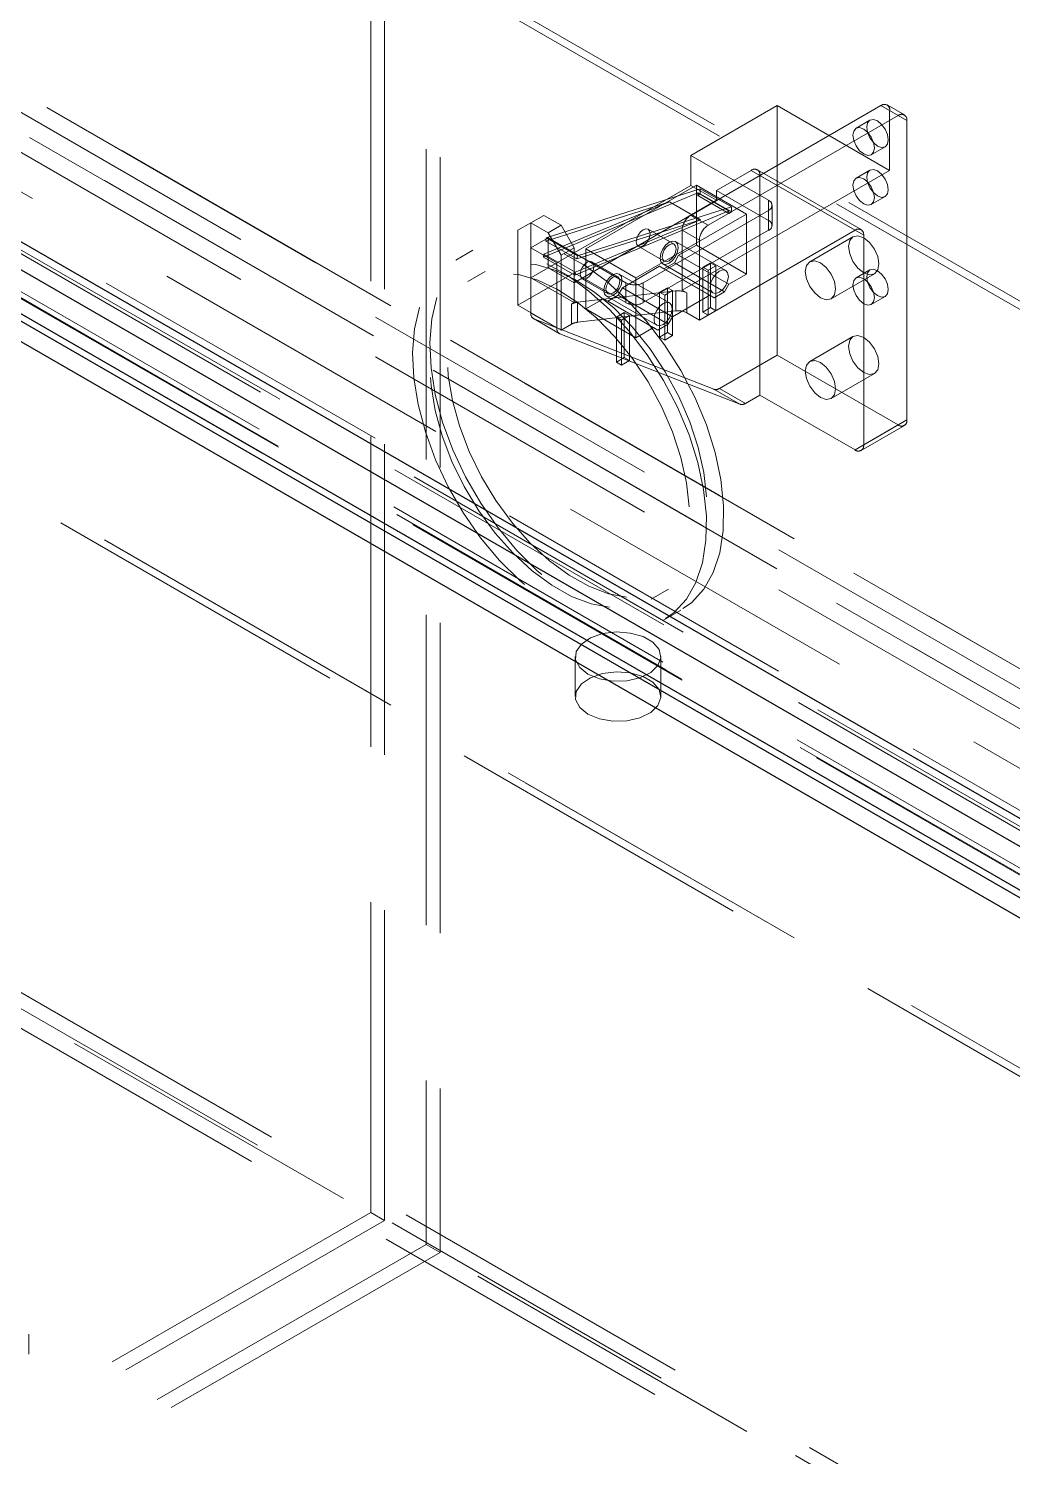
# Model space of a CAD drawing. Header units: millimetres. Extents: x 108 to 5832, y 144 to 4056.
# Drawn here: x 4700.3 to 4780.8, y 2734.7 to 2851.5 of the extents above; entities that cross this region are included whole.
import ezdxf

# ---------------------------------------------------------------- set-up
doc = ezdxf.new("R2010")
doc.units = ezdxf.units.MM
doc.header["$LTSCALE"] = 20
doc.linetypes.add('HIDDEN', pattern=[1.905, 1.27, -0.635])

msp = doc.modelspace()

# ---------------------------------------------------------------- linework, layer by layer
at = {"color": 1, "linetype": 'HIDDEN', "lineweight": 18}
for p, q in [((5316.36, 2519.71), (4135.49, 3201.41)), ((5317.36, 2519.81), (4136.49, 3201.51)), ((5317.77, 2518.89), (4136.91, 3200.59)), ((5290.9, 2505.01), (4110.04, 3186.71)), ((5289.49, 2502.56), (4108.62, 3184.26)), ((5317.77, 2489.49), (4136.91, 3171.2)), ((5316.36, 2487.05), (4135.49, 3168.75)), ((5289.49, 2473.17), (4108.62, 3154.87)), ((5290.9, 2472.35), (4110.04, 3154.05)), ((4109.04, 3153.95), (5289.9, 2472.25)), ((5344.64, 2472.35), (4180.75, 3144.25)), ((5344.64, 2469.08), (4180.75, 3140.99)), ((5281.15, 2437), (4116.97, 3109.07)), ((5279.51, 2435), (4116.05, 3106.66)), ((5214.25, 2536.05), (4302.79, 3062.23)), ((4302.93, 3062.47), (5214.4, 2536.3)), ((4302.79, 3058.63), (5214.25, 2532.46)), ((4302.83, 3058.54), (5214.3, 2532.37)), ((5214.4, 2532.38), (4302.93, 3058.55)), ((5214.4, 2531.07), (4302.23, 3057.65)), ((5280.01, 2436.35), (4308.13, 2997.4)), ((4308.13, 2997.08), (5279.51, 2436.31)), ((4728.33, 2754.66), (4728.33, 2882.37)), ((4729.46, 2754.01), (4729.46, 2881.72)), ((4732.86, 2879.76), (4732.86, 2752.05)), ((4733.99, 2879.11), (4733.99, 2751.4)), ((4678.66, 2850.31), (4851.19, 2750.71)), ((4673.68, 2849.75), (4849.1, 2748.49)), ((4761.56, 2845.22), (4754.49, 2841.14)), ((4770.05, 2845.22), (4754.49, 2836.24)), ((4761.56, 2845.22), (4770.76, 2839.91)), ((4761.56, 2845.22), (4761.56, 2824.81)), ((4771.46, 2844.41), (4770.05, 2845.22)), ((4771.96, 2844.46), (4770.55, 2845.27)), ((4770.76, 2844.81), (4772.17, 2844)), ((4770.76, 2839.91), (4770.76, 2844.81)), ((4755.91, 2835.43), (4771.46, 2844.41)), ((4769.14, 2844.02), (4768.01, 2843.36)), ((4772.17, 2844), (4772.17, 2819.5)), ((4851.19, 2742.54), (4678.66, 2842.14)), ((4760.86, 2837.47), (4754.49, 2841.14)), ((4754.49, 2838.69), (4754.49, 2841.14)), ((4769.26, 2841.2), (4770.39, 2841.85)), ((4770.76, 2839.91), (4753.79, 2830.12)), ((4759.44, 2839.91), (4756.61, 2838.28)), ((4759.44, 2839.91), (4767.93, 2835.02)), ((4768.43, 2835.07), (4759.94, 2839.96)), ((4769.14, 2839.94), (4768.01, 2839.28)), ((4754.49, 2838.69), (4742.83, 2831.95)), ((4745.9, 2833.49), (4754.95, 2838.71)), ((4756.61, 2837.47), (4754.49, 2838.69)), ((4754.95, 2838.71), (4759.05, 2836.34)), ((4754.95, 2838.71), (4754.95, 2833.81)), ((4760.15, 2821.54), (4760.15, 2839.51)), ((4768.64, 2834.61), (4760.15, 2839.51)), ((4755.06, 2838.07), (4742.46, 2832.81)), ((4742.68, 2834.4), (4755.27, 2838.4)), ((4756.61, 2837.47), (4744.95, 2830.73)), ((4755.06, 2837.87), (4755.06, 2838.07)), ((4755.06, 2838.07), (4757.6, 2836.6)), ((4755.27, 2838), (4755.06, 2837.87)), ((4755.06, 2837.87), (4757.6, 2836.4)), ((4755.27, 2838.4), (4757.82, 2836.93)), ((4755.27, 2838.4), (4755.27, 2838)), ((4755.27, 2838), (4757.82, 2836.53)), ((4756.61, 2837.47), (4756.61, 2838.28)), ((4760.86, 2835.83), (4756.61, 2838.28)), ((4760.86, 2835.83), (4760.86, 2837.47)), ((4769.26, 2837.12), (4770.39, 2837.77)), ((4742.49, 2833.07), (4752.75, 2837.35)), ((4752.75, 2837.35), (4742.64, 2834.14)), ((4757.6, 2836.6), (4745.01, 2831.34)), ((4745.23, 2832.93), (4757.82, 2836.93)), ((4750, 2831.12), (4759.05, 2836.34)), ((4750.6, 2830.73), (4760.86, 2836.65)), ((4755.3, 2835.88), (4752.75, 2837.35)), ((4757.6, 2836.4), (4757.6, 2836.6)), ((4757.82, 2836.53), (4757.6, 2836.4)), ((4757.82, 2836.93), (4757.82, 2836.53)), ((4759.05, 2836.34), (4759.05, 2831.44)), ((4760.86, 2836.65), (4760.86, 2835.02)), ((4761.15, 2835.42), (4761.15, 2837.06)), ((4741.41, 2835.63), (4740.35, 2835.02)), ((4740.35, 2835.02), (4741.41, 2835.63)), ((4742.47, 2836.24), (4741.41, 2835.63)), ((4741.41, 2835.63), (4742.47, 2836.24)), ((4741.41, 2835.63), (4742.83, 2834.81)), ((4741.41, 2835.63), (4741.41, 2831.14)), ((4743.89, 2835.43), (4742.47, 2836.24)), ((4742.83, 2834.81), (4743.89, 2835.43)), ((4743.89, 2835.43), (4744.95, 2833.59)), ((4745.04, 2831.6), (4755.3, 2835.88)), ((4755.3, 2835.88), (4745.18, 2832.67)), ((4754.49, 2836.24), (4755.91, 2835.43)), ((4740.35, 2835.02), (4740.35, 2828.89)), ((4742.83, 2834.4), (4741.41, 2833.59)), ((4742.64, 2834.14), (4742.68, 2834.4)), ((4742.64, 2834.14), (4745.18, 2832.67)), ((4742.68, 2834.4), (4745.23, 2832.93)), ((4743.89, 2832.98), (4742.83, 2834.81)), ((4742.83, 2834.4), (4749.19, 2830.73)), ((4742.83, 2831.95), (4742.83, 2834.4)), ((4750.6, 2829.1), (4760.86, 2835.02)), ((4753.13, 2833.87), (4751, 2835.1)), ((4757.35, 2831.72), (4753.25, 2834.09)), ((4755.2, 2834.2), (4753.79, 2835.02)), ((4753.79, 2830.12), (4753.79, 2835.02)), ((4767.93, 2835.02), (4755.2, 2827.67)), ((4755.2, 2827.67), (4755.2, 2834.2)), ((4767.76, 2834.49), (4764.22, 2832.45)), ((4768.64, 2817.46), (4768.64, 2834.61)), ((4736.68, 2833.38), (4735.27, 2832.56)), ((4743.53, 2832.36), (4741.41, 2833.59)), ((4742.46, 2832.81), (4742.49, 2833.07)), ((4742.46, 2832.81), (4745.01, 2831.34)), ((4742.49, 2833.07), (4745.04, 2831.6)), ((4744.95, 2833.59), (4743.89, 2832.98)), ((4743.89, 2832.98), (4743.89, 2826.85)), ((4744.95, 2833.59), (4744.95, 2829.1)), ((4745.18, 2832.67), (4745.23, 2832.93)), ((4745.9, 2828.59), (4745.9, 2833.49)), ((4745.9, 2833.49), (4750, 2831.12)), ((4750.2, 2833.71), (4752.33, 2832.49)), ((4753.5, 2832.97), (4753.15, 2832.36)), ((4754.95, 2833.81), (4753.5, 2832.97)), ((4757.6, 2830.61), (4753.5, 2832.97)), ((4754.95, 2833.81), (4759.05, 2831.44)), ((4737.68, 2831.64), (4736.27, 2830.83)), ((4741.41, 2831.14), (4743.53, 2832.36)), ((4742.83, 2831.95), (4744.95, 2830.73)), ((4743.53, 2832.36), (4743.53, 2830.73)), ((4748.53, 2831.22), (4746.41, 2832.44)), ((4751.95, 2832.08), (4748.91, 2830.32)), ((4756.05, 2829.71), (4751.95, 2832.08)), ((4752.3, 2831.87), (4751.95, 2832.08)), ((4752.2, 2832.27), (4756.3, 2829.9)), ((4753.15, 2832.36), (4752.3, 2831.87)), ((4756.4, 2829.5), (4752.3, 2831.87)), ((4757.25, 2829.99), (4753.15, 2832.36)), ((4755.48, 2831.99), (4756.12, 2832.36)), ((4755.48, 2828.32), (4755.48, 2831.99)), ((4755.48, 2831.99), (4755.91, 2831.75)), ((4755.91, 2831.75), (4756.54, 2832.12)), ((4755.91, 2828.08), (4755.91, 2831.75)), ((4756.12, 2832.36), (4756.12, 2828.69)), ((4756.12, 2832.36), (4756.54, 2832.12)), ((4756.54, 2832.12), (4756.54, 2828.44)), ((4769.14, 2831.77), (4768.01, 2831.12)), ((4743.53, 2830.73), (4740.35, 2828.89)), ((4744.95, 2829.1), (4741.41, 2831.14)), ((4741.41, 2831.14), (4741.41, 2828.25)), ((4744.95, 2831.55), (4743.53, 2830.73)), ((4743.53, 2827.03), (4743.53, 2830.73)), ((4744.95, 2831.55), (4749.19, 2829.1)), ((4745.01, 2831.34), (4745.04, 2831.6)), ((4745.61, 2831.06), (4747.73, 2829.83)), ((4752.76, 2829.07), (4748.65, 2831.43)), ((4749.19, 2830.73), (4749.19, 2829.1)), ((4750, 2826.22), (4750, 2831.12)), ((4750.6, 2829.1), (4750.6, 2830.73)), ((4757.6, 2830.61), (4757.25, 2829.99)), ((4759.05, 2831.44), (4757.6, 2830.61)), ((4765.97, 2829.42), (4769.51, 2831.46)), ((4745.24, 2829.13), (4753.26, 2830.06)), ((4747.35, 2829.42), (4745.9, 2828.59)), ((4751.45, 2827.06), (4747.35, 2829.42)), ((4747.7, 2829.22), (4747.35, 2829.42)), ((4747.6, 2829.62), (4751.71, 2827.25)), ((4748.55, 2829.71), (4747.7, 2829.22)), ((4748.91, 2830.32), (4748.55, 2829.71)), ((4752.65, 2827.34), (4748.55, 2829.71)), ((4753.01, 2827.95), (4748.91, 2830.32)), ((4751.95, 2829.95), (4752.58, 2830.32)), ((4751.95, 2826.28), (4751.95, 2829.95)), ((4751.95, 2829.95), (4752.37, 2829.71)), ((4752.37, 2829.71), (4753.01, 2830.08)), ((4752.37, 2826.03), (4752.37, 2829.71)), ((4752.58, 2830.32), (4752.58, 2826.65)), ((4752.58, 2830.32), (4753.01, 2830.08)), ((4753.01, 2830.08), (4753.01, 2826.4)), ((4756.05, 2829.71), (4753.01, 2827.95)), ((4753.26, 2828.42), (4753.26, 2830.06)), ((4753.79, 2830.12), (4754.16, 2829.9)), ((4754.16, 2829.9), (4754.16, 2828.27)), ((4756.4, 2829.5), (4756.05, 2829.71)), ((4757.25, 2829.99), (4756.4, 2829.5)), ((4769.26, 2828.95), (4770.39, 2829.6)), ((4740.35, 2828.89), (4743.89, 2826.85)), ((4741.41, 2828.25), (4743.53, 2827.03)), ((4744.73, 2828.97), (4744.95, 2829.1)), ((4744.73, 2827.34), (4744.73, 2828.97)), ((4745.24, 2829.13), (4745.24, 2827.5)), ((4753.26, 2828.42), (4745.24, 2827.5)), ((4745.9, 2828.59), (4750, 2826.22)), ((4751.81, 2826.85), (4747.7, 2829.22)), ((4748.41, 2827.91), (4749.05, 2828.28)), ((4749.05, 2828.28), (4749.05, 2824.61)), ((4749.05, 2828.28), (4749.47, 2828.04)), ((4755.2, 2827.67), (4754.16, 2828.27)), ((4756.12, 2828.69), (4755.48, 2828.32)), ((4755.48, 2828.32), (4755.91, 2828.08)), ((4756.54, 2828.44), (4755.91, 2828.08)), ((4756.12, 2828.69), (4756.54, 2828.44)), ((4741.62, 2827.79), (4743.74, 2826.57)), ((4743.79, 2826.55), (4741.66, 2827.77)), ((4756.38, 2822.01), (4741.66, 2827.77)), ((4744.73, 2827.34), (4743.89, 2826.85)), ((4748.41, 2824.24), (4748.41, 2827.91)), ((4748.41, 2827.91), (4748.84, 2827.67)), ((4748.84, 2827.67), (4749.47, 2828.04)), ((4748.84, 2823.99), (4748.84, 2827.67)), ((4749.47, 2828.04), (4749.47, 2824.36)), ((4751.45, 2827.06), (4750, 2826.22)), ((4751.81, 2826.85), (4751.45, 2827.06)), ((4752.65, 2827.34), (4751.81, 2826.85)), ((4753.01, 2827.95), (4752.65, 2827.34)), ((4758.5, 2820.78), (4743.79, 2826.55)), ((4752.58, 2826.65), (4751.95, 2826.28)), ((4751.95, 2826.28), (4752.37, 2826.03)), ((4753.01, 2826.4), (4752.37, 2826.03)), ((4752.58, 2826.65), (4753.01, 2826.4)), ((4767.76, 2826.32), (4764.22, 2824.28)), ((4749.05, 2824.61), (4748.41, 2824.24)), ((4749.05, 2824.61), (4749.47, 2824.36)), ((4761.56, 2824.81), (4756.84, 2822.08)), ((4761.56, 2824.81), (4771.46, 2819.09)), ((4748.41, 2824.24), (4748.84, 2823.99)), ((4749.47, 2824.36), (4748.84, 2823.99)), ((4765.97, 2821.25), (4769.51, 2823.29)), ((4756.38, 2822.01), (4758.5, 2820.78)), ((4758.96, 2820.85), (4756.84, 2822.08)), ((4758.96, 2820.85), (4760.15, 2821.54)), ((4760.15, 2821.54), (4767.93, 2817.05)), ((4771.46, 2819.09), (4767.93, 2817.05)), ((4768.43, 2817), (4771.96, 2819.04)), ((4768.64, 2817.46), (4772.17, 2819.5)), ((4751.26, 2804.85), (4752.68, 2805.66)), ((4752.26, 2803.11), (4753.68, 2803.93)), ((4745.05, 2800.14), (4745.05, 2796.87)), ((4752.05, 2796.87), (4752.05, 2800.14)), ((4674.17, 2723.4), (4728.33, 2754.66)), ((4728.33, 2754.66), (4729.46, 2754.01)), ((4675.3, 2722.74), (4729.46, 2754.01)), ((4732.86, 2752.05), (4678.69, 2720.78)), ((4733.99, 2751.4), (4679.82, 2720.13)), ((4733.99, 2751.4), (4732.86, 2752.05)), ((4700.35, 2743.07), (4700.35, 2744.7))]:
    msp.add_line(p, q, dxfattribs=at)
at = {"color": 7, "linetype": 'Continuous', "lineweight": 25}
for p, q in [((4300.95, 3061.98), (5213.12, 2535.4)), ((4300.95, 3058.39), (5213.12, 2531.81)), ((4301.33, 3057.56), (5213.5, 2530.98)), ((4675.12, 2848.27), (4847.65, 2748.66)), ((4847.65, 2740.5), (4675.12, 2840.1))]:
    msp.add_line(p, q, dxfattribs=at)
at = {"color": 1, "linetype": 'HIDDEN', "lineweight": 18, "flags": 128}
for points in [[(4769.52, 2841.77), (4769.45, 2842.2), (4769.26, 2842.64), (4768.97, 2843.03), (4768.64, 2843.3), (4768.3, 2843.42), (4768.01, 2843.36), (4767.82, 2843.14), (4767.75, 2842.79), (4767.82, 2842.36), (4768.01, 2841.92), (4768.3, 2841.53), (4768.64, 2841.26), (4768.97, 2841.14), (4769.26, 2841.2), (4769.45, 2841.42), (4769.52, 2841.77)], [(4770.65, 2842.43), (4770.58, 2842.85), (4770.39, 2843.3), (4770.1, 2843.68), (4769.77, 2843.96), (4769.43, 2844.07), (4769.14, 2844.02), (4768.95, 2843.8), (4768.88, 2843.45), (4768.95, 2843.02), (4769.14, 2842.57), (4769.43, 2842.19), (4769.77, 2841.91), (4770.1, 2841.8), (4770.39, 2841.85), (4770.58, 2842.07), (4770.65, 2842.43)], [(4770.65, 2838.34), (4770.58, 2838.77), (4770.39, 2839.21), (4770.1, 2839.6), (4769.77, 2839.87), (4769.43, 2839.99), (4769.14, 2839.94), (4768.95, 2839.71), (4768.88, 2839.36), (4768.95, 2838.93), (4769.14, 2838.49), (4769.43, 2838.11), (4769.77, 2837.83), (4770.1, 2837.71), (4770.39, 2837.77), (4770.58, 2837.99), (4770.65, 2838.34)], [(4769.52, 2837.69), (4769.45, 2838.12), (4769.26, 2838.56), (4768.97, 2838.95), (4768.64, 2839.22), (4768.3, 2839.34), (4768.01, 2839.28), (4767.82, 2839.06), (4767.75, 2838.71), (4767.82, 2838.28), (4768.01, 2837.84), (4768.3, 2837.45), (4768.64, 2837.18), (4768.97, 2837.06), (4769.26, 2837.12), (4769.45, 2837.34), (4769.52, 2837.69)], [(4750.04, 2834.08), (4750.08, 2834.35), (4750.2, 2834.63), (4750.39, 2834.88), (4750.6, 2835.06), (4750.82, 2835.13), (4751, 2835.1), (4751.13, 2834.95), (4751.17, 2834.73), (4751.13, 2834.45), (4751, 2834.17), (4750.82, 2833.92), (4750.6, 2833.75), (4750.39, 2833.67), (4750.2, 2833.71), (4750.08, 2833.85), (4750.04, 2834.08)], [(4757.18, 2812.48), (4756.96, 2814.62), (4756.48, 2816.84), (4755.77, 2819.11), (4754.83, 2821.36), (4753.68, 2823.56), (4752.35, 2825.65), (4750.87, 2827.59), (4749.27, 2829.34), (4747.58, 2830.87), (4745.84, 2832.13), (4744.09, 2833.11), (4742.36, 2833.78), (4740.68, 2834.12), (4739.11, 2834.14), (4737.66, 2833.83), (4736.38, 2833.19), (4735.28, 2832.24), (4734.39, 2831.01), (4733.73, 2829.51), (4733.32, 2827.78), (4733.16, 2825.85), (4733.26, 2823.77), (4733.6, 2821.58), (4734.2, 2819.33), (4735.03, 2817.07), (4736.08, 2814.84), (4737.32, 2812.69), (4738.73, 2810.67), (4740.27, 2808.81), (4741.92, 2807.17), (4743.64, 2805.77), (4745.39, 2804.65), (4747.14, 2803.83), (4748.85, 2803.32), (4750.47, 2803.13), (4751.99, 2803.28), (4753.36, 2803.76), (4754.55, 2804.55), (4755.55, 2805.65), (4756.32, 2807.02), (4756.86, 2808.64), (4757.15, 2810.47), (4757.18, 2812.48)], [(4751.98, 2832.75), (4752.04, 2833.11), (4752.2, 2833.48), (4752.44, 2833.81), (4752.73, 2834.04), (4753.01, 2834.13), (4753.25, 2834.09), (4753.41, 2833.9), (4753.47, 2833.61), (4753.41, 2833.25), (4753.25, 2832.88), (4753.01, 2832.55), (4752.73, 2832.32), (4752.44, 2832.22), (4752.2, 2832.27), (4752.04, 2832.45), (4751.98, 2832.75)], [(4769.87, 2832.26), (4769.78, 2832.86), (4769.51, 2833.48), (4769.11, 2834.02), (4768.64, 2834.4), (4768.16, 2834.57), (4767.76, 2834.49), (4767.49, 2834.18), (4767.4, 2833.69), (4767.49, 2833.09), (4767.76, 2832.47), (4768.16, 2831.93), (4768.64, 2831.54), (4769.11, 2831.38), (4769.51, 2831.46), (4769.78, 2831.77), (4769.87, 2832.26)], [(4755.77, 2811.66), (4755.54, 2813.8), (4755.07, 2816.03), (4754.36, 2818.29), (4753.41, 2820.54), (4752.27, 2822.74), (4750.94, 2824.83), (4749.46, 2826.77), (4747.86, 2828.53), (4746.17, 2830.05), (4744.43, 2831.31), (4742.67, 2832.29), (4740.94, 2832.96), (4739.27, 2833.31), (4737.7, 2833.32), (4736.25, 2833.01), (4734.96, 2832.37), (4733.86, 2831.43), (4732.98, 2830.19), (4732.32, 2828.69), (4731.91, 2826.96), (4731.75, 2825.03), (4731.84, 2822.96), (4732.19, 2820.77), (4732.79, 2818.52), (4733.62, 2816.25), (4734.66, 2814.02), (4735.9, 2811.87), (4737.31, 2809.85), (4738.86, 2808), (4740.51, 2806.36), (4742.23, 2804.96), (4743.98, 2803.83), (4745.73, 2803.01), (4747.43, 2802.5), (4749.06, 2802.32), (4750.58, 2802.47), (4751.94, 2802.94), (4753.14, 2803.74), (4754.14, 2804.83), (4754.91, 2806.2), (4755.45, 2807.82), (4755.73, 2809.66), (4755.77, 2811.66)], [(4753.29, 2833.51), (4753.25, 2833.73), (4753.13, 2833.87), (4752.94, 2833.91), (4752.73, 2833.83), (4752.51, 2833.66), (4752.33, 2833.41), (4752.2, 2833.13), (4752.16, 2832.85), (4752.2, 2832.63), (4752.33, 2832.49), (4752.51, 2832.45), (4752.73, 2832.53), (4752.94, 2832.7), (4753.13, 2832.95), (4753.25, 2833.23), (4753.29, 2833.51)], [(4755.77, 2813.21), (4755.56, 2815.19), (4755.1, 2817.25), (4754.41, 2819.35), (4753.51, 2821.42), (4752.41, 2823.44), (4751.14, 2825.34), (4749.73, 2827.09), (4748.22, 2828.64), (4746.63, 2829.95), (4745.01, 2831), (4743.39, 2831.76), (4741.82, 2832.21), (4740.32, 2832.35), (4738.94, 2832.16), (4737.7, 2831.66), (4736.64, 2830.85), (4735.78, 2829.76), (4735.14, 2828.4), (4734.74, 2826.82), (4734.57, 2825.05), (4734.66, 2823.12), (4735, 2821.1), (4735.57, 2819.01), (4736.37, 2816.92), (4737.37, 2814.86), (4738.56, 2812.9), (4739.91, 2811.07), (4741.37, 2809.42), (4742.93, 2807.98), (4744.54, 2806.8), (4746.16, 2805.89), (4747.76, 2805.28), (4749.3, 2804.99), (4750.74, 2805.01), (4752.06, 2805.36), (4753.21, 2806.02), (4754.17, 2806.97), (4754.93, 2808.2), (4755.45, 2809.67), (4755.73, 2811.35), (4755.77, 2813.21)], [(4745.44, 2831.42), (4745.49, 2831.7), (4745.61, 2831.98), (4745.79, 2832.23), (4746.01, 2832.4), (4746.22, 2832.48), (4746.41, 2832.44), (4746.53, 2832.3), (4746.57, 2832.08), (4746.53, 2831.8), (4746.41, 2831.52), (4746.22, 2831.27), (4746.01, 2831.1), (4745.79, 2831.02), (4745.61, 2831.06), (4745.49, 2831.2), (4745.44, 2831.42)], [(4756.08, 2830.38), (4756.14, 2830.74), (4756.3, 2831.11), (4756.54, 2831.44), (4756.83, 2831.67), (4757.11, 2831.77), (4757.35, 2831.72), (4757.51, 2831.54), (4757.57, 2831.24), (4757.51, 2830.88), (4757.35, 2830.51), (4757.11, 2830.18), (4756.83, 2829.95), (4756.54, 2829.85), (4756.3, 2829.9), (4756.14, 2830.09), (4756.08, 2830.38)], [(4766.34, 2830.22), (4766.24, 2830.82), (4765.97, 2831.44), (4765.57, 2831.98), (4765.1, 2832.36), (4764.63, 2832.53), (4764.22, 2832.45), (4763.96, 2832.14), (4763.86, 2831.65), (4763.96, 2831.05), (4764.22, 2830.43), (4764.63, 2829.89), (4765.1, 2829.5), (4765.57, 2829.34), (4765.97, 2829.42), (4766.24, 2829.73), (4766.34, 2830.22)], [(4770.65, 2830.18), (4770.58, 2830.61), (4770.39, 2831.05), (4770.1, 2831.44), (4769.77, 2831.71), (4769.43, 2831.83), (4769.14, 2831.77), (4768.95, 2831.55), (4768.88, 2831.2), (4768.95, 2830.77), (4769.14, 2830.33), (4769.43, 2829.94), (4769.77, 2829.67), (4770.1, 2829.55), (4770.39, 2829.6), (4770.58, 2829.83), (4770.65, 2830.18)], [(4754.36, 2812.39), (4754.14, 2814.37), (4753.69, 2816.43), (4753, 2818.53), (4752.1, 2820.61), (4751, 2822.62), (4749.73, 2824.53), (4748.32, 2826.27), (4746.8, 2827.82), (4745.21, 2829.13), (4743.59, 2830.18), (4741.98, 2830.94), (4740.4, 2831.39), (4738.91, 2831.53), (4737.52, 2831.34), (4736.29, 2830.84), (4735.23, 2830.03), (4734.37, 2828.94), (4733.73, 2827.59), (4733.32, 2826), (4733.16, 2824.23), (4733.25, 2822.31), (4733.58, 2820.28), (4734.16, 2818.19), (4734.96, 2816.1), (4735.96, 2814.05), (4737.15, 2812.08), (4738.49, 2810.25), (4739.96, 2808.6), (4741.51, 2807.17), (4743.12, 2805.98), (4744.75, 2805.07), (4746.35, 2804.47), (4747.89, 2804.17), (4749.33, 2804.2), (4750.64, 2804.54), (4751.8, 2805.2), (4752.76, 2806.15), (4753.51, 2807.38), (4754.04, 2808.85), (4754.32, 2810.53), (4754.36, 2812.39)], [(4747.39, 2830.1), (4747.44, 2830.46), (4747.6, 2830.83), (4747.85, 2831.15), (4748.13, 2831.38), (4748.41, 2831.48), (4748.65, 2831.43), (4748.82, 2831.25), (4748.87, 2830.95), (4748.82, 2830.59), (4748.65, 2830.22), (4748.41, 2829.9), (4748.13, 2829.67), (4747.85, 2829.57), (4747.6, 2829.62), (4747.44, 2829.8), (4747.39, 2830.1)], [(4748.69, 2830.85), (4748.65, 2831.08), (4748.53, 2831.22), (4748.35, 2831.25), (4748.13, 2831.18), (4747.91, 2831), (4747.73, 2830.76), (4747.61, 2830.47), (4747.56, 2830.2), (4747.61, 2829.97), (4747.73, 2829.83), (4747.91, 2829.8), (4748.13, 2829.87), (4748.35, 2830.05), (4748.53, 2830.29), (4748.65, 2830.58), (4748.69, 2830.85)], [(4769.52, 2829.52), (4769.45, 2829.95), (4769.26, 2830.4), (4768.97, 2830.78), (4768.64, 2831.06), (4768.3, 2831.17), (4768.01, 2831.12), (4767.82, 2830.9), (4767.75, 2830.54), (4767.82, 2830.12), (4768.01, 2829.67), (4768.3, 2829.29), (4768.64, 2829.01), (4768.97, 2828.9), (4769.26, 2828.95), (4769.45, 2829.17), (4769.52, 2829.52)], [(4751.49, 2827.73), (4751.54, 2828.09), (4751.71, 2828.46), (4751.95, 2828.79), (4752.23, 2829.02), (4752.51, 2829.11), (4752.76, 2829.07), (4752.92, 2828.88), (4752.97, 2828.59), (4752.92, 2828.23), (4752.76, 2827.85), (4752.51, 2827.53), (4752.23, 2827.3), (4751.95, 2827.2), (4751.71, 2827.25), (4751.54, 2827.43), (4751.49, 2827.73)], [(4769.87, 2824.09), (4769.78, 2824.7), (4769.51, 2825.31), (4769.11, 2825.86), (4768.64, 2826.24), (4768.16, 2826.4), (4767.76, 2826.32), (4767.49, 2826.02), (4767.4, 2825.52), (4767.49, 2824.92), (4767.76, 2824.3), (4768.16, 2823.76), (4768.64, 2823.38), (4769.11, 2823.21), (4769.51, 2823.29), (4769.78, 2823.6), (4769.87, 2824.09)], [(4766.34, 2822.05), (4766.24, 2822.65), (4765.97, 2823.27), (4765.57, 2823.81), (4765.1, 2824.2), (4764.63, 2824.36), (4764.22, 2824.28), (4763.96, 2823.97), (4763.86, 2823.48), (4763.96, 2822.88), (4764.22, 2822.26), (4764.63, 2821.72), (4765.1, 2821.34), (4765.57, 2821.17), (4765.97, 2821.25), (4766.24, 2821.56), (4766.34, 2822.05)], [(4746.08, 2798.71), (4747.02, 2798.32), (4748.12, 2798.13), (4749.27, 2798.16), (4750.34, 2798.4), (4751.22, 2798.83), (4751.81, 2799.4), (4752.05, 2800.05), (4751.91, 2800.71), (4751.4, 2801.31), (4750.59, 2801.78), (4749.55, 2802.07), (4748.41, 2802.16), (4747.28, 2802.02), (4746.29, 2801.68), (4745.55, 2801.17), (4745.13, 2800.55), (4745.08, 2799.89), (4745.41, 2799.25), (4746.08, 2798.71)], [(4746.08, 2795.44), (4747.02, 2795.06), (4748.12, 2794.87), (4749.27, 2794.89), (4750.34, 2795.14), (4751.22, 2795.57), (4751.81, 2796.14), (4752.05, 2796.79), (4751.91, 2797.45), (4751.4, 2798.05), (4750.59, 2798.52), (4749.55, 2798.81), (4748.41, 2798.89), (4747.28, 2798.75), (4746.29, 2798.41), (4745.55, 2797.91), (4745.13, 2797.29), (4745.08, 2796.62), (4745.41, 2795.98), (4746.08, 2795.44)]]:
    msp.add_lwpolyline(points, dxfattribs=at)
at = {"color": 1, "linetype": 'HIDDEN', "lineweight": 18}
for centre, radius, start, end in [((4770.33, 2844.88), 0.437, 350.7875, 129.2047), ((4771.74, 2844.07), 0.437, 350.7875, 129.2047), ((4759.72, 2839.58), 0.437, 350.7895, 129.2027), ((4760.7, 2837.06), 0.437, 290.7756, 69.2185), ((4755.32, 2834.95), 1.54, 122.6061, 177.3929), ((4756.74, 2834.13), 1.54, 122.6061, 177.3929), ((4760.7, 2835.42), 0.437, 290.7756, 69.2185), ((4768.2, 2834.68), 0.437, 350.7895, 129.2027), ((4749.9, 2832.09), 1.54, 242.6089, 297.394), ((4753.46, 2828.55), 1.52, 62.5003, 97.6723), ((4741.88, 2828.2), 0.477, 173.1147, 242.4199), ((4745.38, 2827.8), 1.34, 95.6562, 118.6786), ((4749.9, 2830.46), 1.54, 242.6089, 297.394), ((4753.46, 2826.92), 1.52, 62.5003, 97.6723), ((4744.01, 2826.97), 0.477, 173.1147, 242.4199), ((4745.38, 2826.16), 1.34, 95.6562, 118.6786), ((4756.54, 2822.52), 0.535, 253.4479, 304.3967), ((4758.66, 2821.3), 0.535, 253.4479, 304.3967), ((4771.74, 2819.43), 0.437, 230.7971, 9.2196), ((4768.2, 2817.39), 0.437, 230.7971, 9.2196)]:
    msp.add_arc(centre, radius, start, end, dxfattribs=at)

doc.saveas('drawing.dxf')
